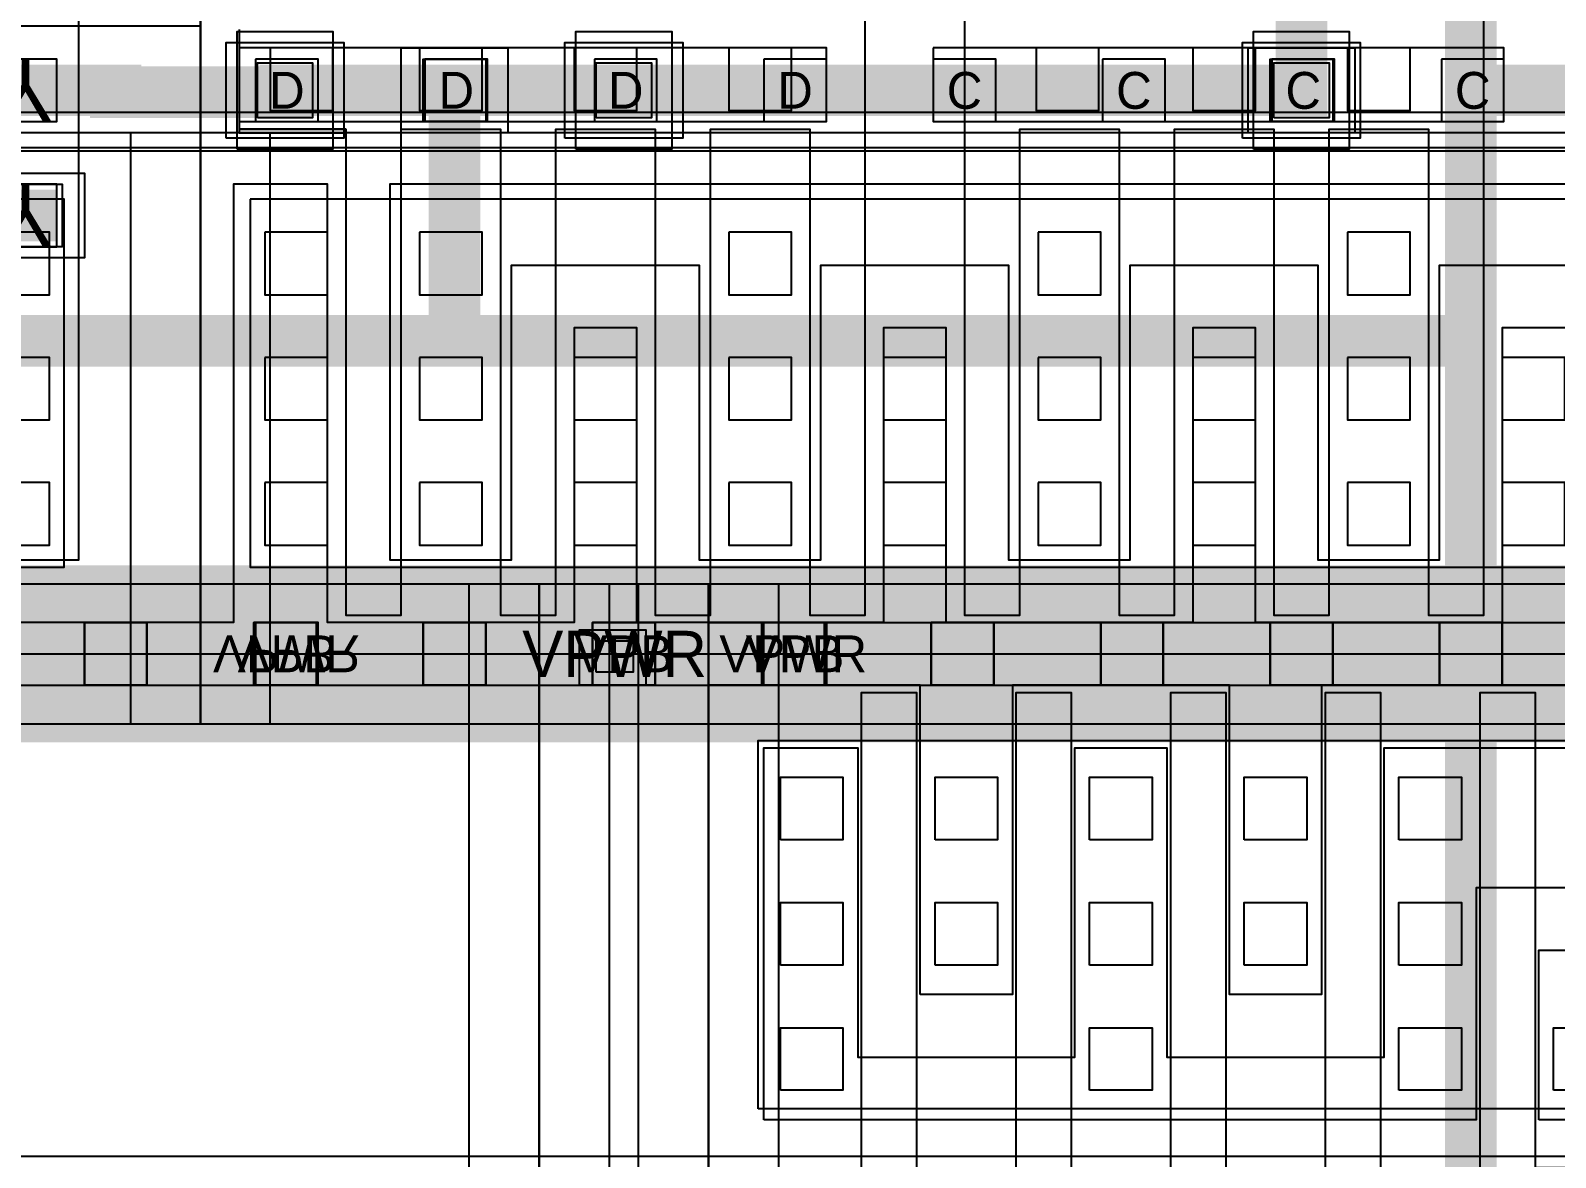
# Model space of a CAD drawing. Extents: x 0 to 50.5, y 0 to 99.5.
# Drawn here: x 34.039 to 38.18, y 47.593 to 50.653 of the extents above; entities that cross this region are included whole.
import ezdxf
from ezdxf.enums import TextEntityAlignment as Align

# ---------------------------------------------------------------- set-up
doc = ezdxf.new("R2010")
doc.units = 0
for name, color, linetype in [('L122D16', 13, 'CONTINUOUS'), ('L236D0', 12, 'CONTINUOUS'), ('L64D16', 14, 'CONTINUOUS'), ('L64D20', 26, 'CONTINUOUS'), ('L64D5', 19, 'CONTINUOUS'), ('L64D59', 18, 'CONTINUOUS'), ('L65D20', 22, 'CONTINUOUS'), ('L66D20', 16, 'CONTINUOUS'), ('L66D44', 21, 'CONTINUOUS'), ('L67D16', 29, 'CONTINUOUS'), ('L67D20', 8, 'CONTINUOUS'), ('L67D44', 9, 'CONTINUOUS'), ('L67D5', 17, 'CONTINUOUS'), ('L68D16', 15, 'CONTINUOUS'), ('L68D20', 6, 'CONTINUOUS'), ('L68D44', 7, 'CONTINUOUS'), ('L68D5', 20, 'CONTINUOUS'), ('L69D20', 4, 'CONTINUOUS'), ('L78D44', 24, 'CONTINUOUS'), ('L81D4', 28, 'CONTINUOUS'), ('L83D44', 30, 'CONTINUOUS'), ('L93D44', 25, 'CONTINUOUS'), ('L94D20', 27, 'CONTINUOUS'), ('L95D20', 23, 'CONTINUOUS')]:
    doc.layers.add(name, color=color, linetype=linetype)

# ---------------------------------------------------------------- blocks, each defined once
blk = doc.blocks.new('VIA_L1M1_PR_MR')
at = {"layer": 'L67D20'}
blk.add_lwpolyline([(-0.085, -0.085), (-0.085, 0.085), (0.085, 0.085), (0.085, -0.085)], close=True, dxfattribs=at)
at = {"layer": 'L67D44'}
blk.add_lwpolyline([(-0.085, -0.085), (-0.085, 0.085), (0.085, 0.085), (0.085, -0.085)], close=True, dxfattribs=at)
at = {"layer": 'L68D20'}
blk.add_lwpolyline([(-0.145, -0.115), (-0.145, 0.115), (0.145, 0.115), (0.145, -0.115)], close=True, dxfattribs=at)
blk = doc.blocks.new('VIA_M1M2_PR')
at = {"layer": 'L68D20'}
blk.add_lwpolyline([(-0.16, -0.13), (-0.16, 0.13), (0.16, 0.13), (0.16, -0.13)], close=True, dxfattribs=at)
at = {"layer": 'L68D44'}
blk.add_lwpolyline([(-0.075, -0.075), (-0.075, 0.075), (0.075, 0.075), (0.075, -0.075)], close=True, dxfattribs=at)
at = {"layer": 'L69D20'}
blk.add_lwpolyline([(-0.13, -0.16), (-0.13, 0.16), (0.13, 0.16), (0.13, -0.16)], close=True, dxfattribs=at)
blk = doc.blocks.new('sky130_fd_sc_hd__inv_1')
at = {"layer": 'L122D16'}
blk.add_lwpolyline([(0.145, -0.085), (0.145, 0.085), (0.315, 0.085), (0.315, -0.085)], close=True, dxfattribs=at)
blk.add_lwpolyline([(0.145, -0.085), (0.145, 0.085), (0.315, 0.085), (0.315, -0.085)], close=True, dxfattribs=at)
at = {"layer": 'L236D0'}
blk.add_lwpolyline([(0, 0), (0, 2.72), (1.38, 2.72), (1.38, 0)], close=True, dxfattribs=at)
at = {"layer": 'L64D16'}
blk.add_lwpolyline([(0.145, 2.635), (0.145, 2.805), (0.315, 2.805), (0.315, 2.635)], close=True, dxfattribs=at)
blk.add_lwpolyline([(0.145, 2.635), (0.145, 2.805), (0.315, 2.805), (0.315, 2.635)], close=True, dxfattribs=at)
at = {"layer": 'L64D20'}
blk.add_lwpolyline([(-0.19, 1.305), (-0.19, 2.91), (1.57, 2.91), (1.57, 1.305)], close=True, dxfattribs=at)
at = {"layer": 'L65D20'}
for points in [[(0.34, 1.485), (0.34, 2.485), (1.01, 2.485), (1.01, 1.485)], [(0.34, 0.235), (0.34, 0.885), (1.01, 0.885), (1.01, 0.235)]]:
    blk.add_lwpolyline(points, close=True, dxfattribs=at)
at = {"layer": 'L66D20'}
blk.add_lwpolyline([(0.6, 0.105), (0.6, 0.995), (0.32, 0.995), (0.32, 1.325), (0.6, 1.325), (0.6, 2.615), (0.75, 2.615), (0.75, 0.105)], close=True, dxfattribs=at)
at = {"layer": 'L66D44'}
for points in [[(0.38, 2.255), (0.38, 2.425), (0.55, 2.425), (0.55, 2.255)], [(0.8, 2.255), (0.8, 2.425), (0.97, 2.425), (0.97, 2.255)], [(0.38, 1.915), (0.38, 2.085), (0.55, 2.085), (0.55, 1.915)], [(0.8, 1.915), (0.8, 2.085), (0.97, 2.085), (0.97, 1.915)], [(0.38, 1.575), (0.38, 1.745), (0.55, 1.745), (0.55, 1.575)], [(0.8, 1.575), (0.8, 1.745), (0.97, 1.745), (0.97, 1.575)], [(0.4, 1.075), (0.4, 1.245), (0.57, 1.245), (0.57, 1.075)], [(0.38, 0.655), (0.38, 0.825), (0.55, 0.825), (0.55, 0.655)], [(0.8, 0.655), (0.8, 0.825), (0.97, 0.825), (0.97, 0.655)], [(0.38, 0.315), (0.38, 0.485), (0.55, 0.485), (0.55, 0.315)], [(0.8, 0.315), (0.8, 0.485), (0.97, 0.485), (0.97, 0.315)]]:
    blk.add_lwpolyline(points, close=True, dxfattribs=at)
at = {"layer": 'L67D16'}
for points in [[(0.82, 1.445), (0.82, 1.615), (0.99, 1.615), (0.99, 1.445)], [(0.36, 1.105), (0.36, 1.275), (0.53, 1.275), (0.53, 1.105)], [(0.82, 1.105), (0.82, 1.275), (0.99, 1.275), (0.99, 1.105)]]:
    blk.add_lwpolyline(points, close=True, dxfattribs=at)
at = {"layer": 'L67D20'}
for points in [[(0, 2.635), (0, 2.805), (1.38, 2.805), (1.38, 2.635)], [(0.34, 1.495), (0.34, 2.675), (0.55, 2.675), (0.55, 1.495)], [(0.72, 0.255), (0.72, 0.885), (0.82, 0.885), (0.82, 1.485), (0.72, 1.485), (0.72, 2.465), (1.05, 2.465), (1.05, 0.255)], [(0.32, 1.075), (0.32, 1.315), (0.65, 1.315), (0.65, 1.075)], [(0.32, 0.005), (0.32, 0.905), (0.55, 0.905), (0.55, 0.005)], [(0, -0.085), (0, 0.085), (1.38, 0.085), (1.38, -0.085)]]:
    blk.add_lwpolyline(points, close=True, dxfattribs=at)
at = {"layer": 'L67D44'}
for points in [[(0.145, 2.635), (0.145, 2.805), (0.315, 2.805), (0.315, 2.635)], [(0.605, 2.635), (0.605, 2.805), (0.775, 2.805), (0.775, 2.635)], [(1.065, 2.635), (1.065, 2.805), (1.235, 2.805), (1.235, 2.635)], [(0.145, -0.085), (0.145, 0.085), (0.315, 0.085), (0.315, -0.085)], [(0.605, -0.085), (0.605, 0.085), (0.775, 0.085), (0.775, -0.085)], [(1.065, -0.085), (1.065, 0.085), (1.235, 0.085), (1.235, -0.085)]]:
    blk.add_lwpolyline(points, close=True, dxfattribs=at)
at = {"layer": 'L68D16'}
for points in [[(0.145, 2.635), (0.145, 2.805), (0.315, 2.805), (0.315, 2.635)], [(0.145, 2.635), (0.145, 2.805), (0.315, 2.805), (0.315, 2.635)], [(0.145, -0.085), (0.145, 0.085), (0.315, 0.085), (0.315, -0.085)], [(0.145, -0.085), (0.145, 0.085), (0.315, 0.085), (0.315, -0.085)]]:
    blk.add_lwpolyline(points, close=True, dxfattribs=at)
at = {"layer": 'L68D20', "const_width": 0.48}
for points in [[(0, 2.72), (1.38, 2.72)], [(0, 0), (1.38, 0)]]:
    blk.add_lwpolyline(points, dxfattribs=at)
at = {"layer": 'L78D44'}
blk.add_lwpolyline([(0, 1.25), (0, 2.72), (1.38, 2.72), (1.38, 1.25)], close=True, dxfattribs=at)
at = {"layer": 'L81D4'}
blk.add_lwpolyline([(0, 0), (0, 2.72), (1.38, 2.72), (1.38, 0)], close=True, dxfattribs=at)
at = {"layer": 'L93D44'}
blk.add_lwpolyline([(0, -0.19), (0, 1.015), (1.38, 1.015), (1.38, -0.19)], close=True, dxfattribs=at)
at = {"layer": 'L94D20'}
blk.add_lwpolyline([(0, 1.355), (0, 2.91), (1.38, 2.91), (1.38, 1.355)], close=True, dxfattribs=at)
at = {"layer": 'L95D20'}
blk.add_lwpolyline([(0, 0.975), (0, 1.345), (1.38, 1.345), (1.38, 0.975)], close=True, dxfattribs=at)
at = {"layer": 'L64D5'}
blk.add_text('VPB', height=0.1, dxfattribs=at).set_placement((0.23, 2.72), align=Align.MIDDLE_CENTER)
at = {"layer": 'L64D59'}
blk.add_text('VNB', height=0.1, dxfattribs=at).set_placement((0.23, 0), align=Align.MIDDLE_CENTER)
at = {"layer": 'L67D5'}
for s, p in [('Y', (0.905, 1.53)), ('A', (0.445, 1.19)), ('Y', (0.905, 1.19))]:
    blk.add_text(s, height=0.17, dxfattribs=at).set_placement(p, align=Align.MIDDLE_CENTER)
at = {"layer": 'L68D5'}
for s, p in [('VPWR', (0.23, 2.72)), ('VGND', (0.23, 0))]:
    blk.add_text(s, height=0.1, dxfattribs=at).set_placement(p, align=Align.MIDDLE_CENTER)
at = {"layer": 'L83D44'}
blk.add_text('inv_1', height=0.1, rotation=90, dxfattribs=at).set_placement((0, 0))
blk = doc.blocks.new('sky130_fd_sc_hd__nand4_4')
at = {"layer": 'L236D0'}
blk.add_lwpolyline([(0, 0), (0, 2.72), (7.82, 2.72), (7.82, 0)], close=True, dxfattribs=at)
at = {"layer": 'L64D16'}
blk.add_lwpolyline([(0.15, 2.635), (0.15, 2.805), (0.32, 2.805), (0.32, 2.635)], close=True, dxfattribs=at)
at = {"layer": 'L64D20'}
blk.add_lwpolyline([(-0.19, 1.305), (-0.19, 2.91), (8.01, 2.91), (8.01, 1.305)], close=True, dxfattribs=at)
at = {"layer": 'L65D20'}
blk.add_lwpolyline([(0.135, 1.485), (0.135, 2.485), (7.685, 2.485), (7.685, 1.485)], close=True, dxfattribs=at)
at = {"layer": 'L66D20'}
for points in [[(0.105, 1.025), (0.105, 1.295), (0.395, 1.295), (0.395, 2.615), (0.545, 2.615), (0.545, 1.295), (0.815, 1.295), (0.815, 2.615), (0.965, 2.615), (0.965, 1.295), (1.235, 1.295), (1.235, 2.615), (1.385, 2.615), (1.385, 1.295), (1.655, 1.295), (1.655, 2.615), (1.805, 2.615), (1.805, 0.105)], [(2.075, 0.105), (2.075, 2.615), (2.225, 2.615), (2.225, 1.295), (2.495, 1.295), (2.495, 2.615), (2.645, 2.615), (2.645, 1.295), (2.915, 1.295), (2.915, 2.615), (3.065, 2.615), (3.065, 1.295), (3.335, 1.295), (3.335, 2.615), (3.485, 2.615), (3.485, 0.105)]]:
    blk.add_lwpolyline(points, dxfattribs=at)
blk.add_lwpolyline([(0.105, 1.295), (0.105, 1.305), (0.395, 1.305), (0.395, 1.295)], close=True, dxfattribs=at)
at = {"layer": 'L66D44'}
for points in [[(0.175, 2.255), (0.175, 2.425), (0.345, 2.425), (0.345, 2.255)], [(0.595, 2.255), (0.595, 2.425), (0.765, 2.425), (0.765, 2.255)], [(1.015, 2.255), (1.015, 2.425), (1.185, 2.425), (1.185, 2.255)], [(1.435, 2.255), (1.435, 2.425), (1.605, 2.425), (1.605, 2.255)], [(1.855, 2.255), (1.855, 2.425), (2.025, 2.425), (2.025, 2.255)], [(2.275, 2.255), (2.275, 2.425), (2.445, 2.425), (2.445, 2.255)], [(2.695, 2.255), (2.695, 2.425), (2.865, 2.425), (2.865, 2.255)], [(3.115, 2.255), (3.115, 2.425), (3.285, 2.425), (3.285, 2.255)], [(3.535, 2.255), (3.535, 2.425), (3.705, 2.425), (3.705, 2.255)], [(0.175, 1.915), (0.175, 2.085), (0.345, 2.085), (0.345, 1.915)], [(0.595, 1.915), (0.595, 2.085), (0.765, 2.085), (0.765, 1.915)], [(1.015, 1.915), (1.015, 2.085), (1.185, 2.085), (1.185, 1.915)], [(1.435, 1.915), (1.435, 2.085), (1.605, 2.085), (1.605, 1.915)], [(1.855, 1.915), (1.855, 2.085), (2.025, 2.085), (2.025, 1.915)], [(2.275, 1.915), (2.275, 2.085), (2.445, 2.085), (2.445, 1.915)], [(2.695, 1.915), (2.695, 2.085), (2.865, 2.085), (2.865, 1.915)], [(3.115, 1.915), (3.115, 2.085), (3.285, 2.085), (3.285, 1.915)], [(3.535, 1.915), (3.535, 2.085), (3.705, 2.085), (3.705, 1.915)], [(0.175, 1.575), (0.175, 1.745), (0.345, 1.745), (0.345, 1.575)], [(0.595, 1.575), (0.595, 1.745), (0.765, 1.745), (0.765, 1.575)], [(1.435, 1.575), (1.435, 1.745), (1.605, 1.745), (1.605, 1.575)], [(2.275, 1.575), (2.275, 1.745), (2.445, 1.745), (2.445, 1.575)], [(3.115, 1.575), (3.115, 1.745), (3.285, 1.745), (3.285, 1.575)], [(0.19, 1.075), (0.19, 1.245), (0.36, 1.245), (0.36, 1.075)], [(0.595, 1.075), (0.595, 1.245), (0.765, 1.245), (0.765, 1.075)], [(1.015, 1.075), (1.015, 1.245), (1.185, 1.245), (1.185, 1.075)], [(1.435, 1.075), (1.435, 1.245), (1.605, 1.245), (1.605, 1.075)], [(2.27, 1.075), (2.27, 1.245), (2.44, 1.245), (2.44, 1.075)], [(2.695, 1.075), (2.695, 1.245), (2.865, 1.245), (2.865, 1.075)], [(3.115, 1.075), (3.115, 1.245), (3.285, 1.245), (3.285, 1.075)]]:
    blk.add_lwpolyline(points, close=True, dxfattribs=at)
at = {"layer": 'L67D16'}
for points in [[(0.15, 1.105), (0.15, 1.275), (0.32, 1.275), (0.32, 1.105)], [(0.61, 1.105), (0.61, 1.275), (0.78, 1.275), (0.78, 1.105)], [(1.07, 1.105), (1.07, 1.275), (1.24, 1.275), (1.24, 1.105)], [(1.53, 1.105), (1.53, 1.275), (1.7, 1.275), (1.7, 1.105)], [(1.99, 1.105), (1.99, 1.275), (2.16, 1.275), (2.16, 1.105)], [(2.45, 1.105), (2.45, 1.275), (2.62, 1.275), (2.62, 1.105)], [(2.91, 1.105), (2.91, 1.275), (3.08, 1.275), (3.08, 1.105)], [(3.37, 1.105), (3.37, 1.275), (3.54, 1.275), (3.54, 1.105)]]:
    blk.add_lwpolyline(points, close=True, dxfattribs=at)
at = {"layer": 'L67D20'}
for points in [[(4.225, 1.835), (3.535, 1.835), (3.535, 2.635), (2.865, 2.635), (2.865, 1.835), (2.695, 1.835), (2.695, 2.635), (2.025, 2.635), (2.025, 1.835), (1.855, 1.835), (1.855, 2.635), (1.185, 2.635), (1.185, 1.835), (1.015, 1.835), (1.015, 2.635), (0.345, 2.635), (0.345, 1.445), (0.09, 1.445), (0.09, 2.635), (0, 2.635), (0, 2.805), (7.82, 2.805)], [(6.11, 1.445), (0.515, 1.445), (0.515, 2.465), (0.845, 2.465), (0.845, 1.665), (1.355, 1.665), (1.355, 2.465), (1.685, 2.465), (1.685, 1.665), (2.195, 1.665), (2.195, 2.465), (2.525, 2.465), (2.525, 1.665), (3.035, 1.665), (3.035, 2.465), (3.365, 2.465), (3.365, 1.665), (4.395, 1.665)]]:
    blk.add_lwpolyline(points, dxfattribs=at)
for points in [[(0.105, 1.075), (0.105, 1.275), (1.7, 1.275), (1.7, 1.075)], [(1.99, 1.075), (1.99, 1.275), (3.54, 1.275), (3.54, 1.075)]]:
    blk.add_lwpolyline(points, close=True, dxfattribs=at)
at = {"layer": 'L67D44'}
for points in [[(0.145, 2.635), (0.145, 2.805), (0.315, 2.805), (0.315, 2.635)], [(0.605, 2.635), (0.605, 2.805), (0.775, 2.805), (0.775, 2.635)], [(1.065, 2.635), (1.065, 2.805), (1.235, 2.805), (1.235, 2.635)], [(1.525, 2.635), (1.525, 2.805), (1.695, 2.805), (1.695, 2.635)], [(1.985, 2.635), (1.985, 2.805), (2.155, 2.805), (2.155, 2.635)], [(2.445, 2.635), (2.445, 2.805), (2.615, 2.805), (2.615, 2.635)], [(2.905, 2.635), (2.905, 2.805), (3.075, 2.805), (3.075, 2.635)], [(3.365, 2.635), (3.365, 2.805), (3.535, 2.805), (3.535, 2.635)]]:
    blk.add_lwpolyline(points, close=True, dxfattribs=at)
at = {"layer": 'L68D16'}
blk.add_lwpolyline([(0.15, 2.635), (0.15, 2.805), (0.32, 2.805), (0.32, 2.635)], close=True, dxfattribs=at)
at = {"layer": 'L68D20', "const_width": 0.48}
blk.add_lwpolyline([(0, 2.72), (7.82, 2.72)], dxfattribs=at)
at = {"layer": 'L78D44'}
blk.add_lwpolyline([(0, 1.25), (0, 2.72), (7.82, 2.72), (7.82, 1.25)], close=True, dxfattribs=at)
at = {"layer": 'L81D4'}
blk.add_lwpolyline([(0, 0), (0, 2.72), (7.82, 2.72), (7.82, 0)], close=True, dxfattribs=at)
at = {"layer": 'L94D20'}
blk.add_lwpolyline([(0, 1.355), (0, 2.91), (7.82, 2.91), (7.82, 1.355)], close=True, dxfattribs=at)
at = {"layer": 'L95D20'}
blk.add_lwpolyline([(0, 0.975), (0, 1.345), (7.82, 1.345), (7.82, 0.975)], close=True, dxfattribs=at)
at = {"layer": 'L64D5'}
blk.add_text('VPB', height=0.1, dxfattribs=at).set_placement((0.235, 2.72), align=Align.MIDDLE_CENTER)
at = {"layer": 'L67D5'}
for s, p in [('D', (0.235, 1.19)), ('D', (0.695, 1.19)), ('D', (1.155, 1.19)), ('D', (1.615, 1.19)), ('C', (2.075, 1.19)), ('C', (2.535, 1.19)), ('C', (2.995, 1.19)), ('C', (3.455, 1.19))]:
    blk.add_text(s, height=0.1, dxfattribs=at).set_placement(p, align=Align.MIDDLE_CENTER)
at = {"layer": 'L68D5'}
blk.add_text('VPWR', height=0.1, dxfattribs=at).set_placement((0.235, 2.72), align=Align.MIDDLE_CENTER)
blk = doc.blocks.new('sky130_fd_sc_hd__nor3_4')
at = {"layer": 'L236D0'}
blk.add_lwpolyline([(0, 0), (0, 2.72), (5.98, 2.72), (5.98, 0)], close=True, dxfattribs=at)
at = {"layer": 'L64D16'}
blk.add_lwpolyline([(0.15, 2.635), (0.15, 2.805), (0.32, 2.805), (0.32, 2.635)], close=True, dxfattribs=at)
at = {"layer": 'L64D20'}
blk.add_lwpolyline([(-0.19, 1.305), (-0.19, 2.91), (6.17, 2.91), (6.17, 1.305)], close=True, dxfattribs=at)
at = {"layer": 'L65D20'}
blk.add_lwpolyline([(0.135, 1.485), (0.135, 2.485), (5.445, 2.485), (5.445, 1.485)], close=True, dxfattribs=at)
at = {"layer": 'L66D20'}
for points in [[(0.415, 0.105), (0.415, 2.615), (0.565, 2.615), (0.565, 1.325)], [(0.835, 1.325), (0.835, 2.615), (0.985, 2.615), (0.985, 1.325)], [(1.255, 1.325), (1.255, 2.615), (1.405, 2.615), (1.405, 1.325)], [(1.675, 1.325), (1.675, 2.615), (1.825, 2.615), (1.825, 0.105)]]:
    blk.add_lwpolyline(points, dxfattribs=at)
blk.add_lwpolyline([(2.095, 0.105), (2.095, 2.615), (2.245, 2.615), (2.245, 1.325), (2.515, 1.325), (2.515, 2.615), (2.665, 2.615), (2.665, 1.325), (2.935, 1.325), (2.935, 2.615), (3.085, 2.615), (3.085, 0.105), (2.935, 0.105), (2.935, 0.995), (2.665, 0.995), (2.665, 0.105), (2.515, 0.105), (2.515, 0.995), (2.245, 0.995), (2.245, 0.105)], close=True, dxfattribs=at)
at = {"layer": 'L66D44'}
for points in [[(0.195, 2.215), (0.195, 2.385), (0.365, 2.385), (0.365, 2.215)], [(0.615, 2.215), (0.615, 2.385), (0.785, 2.385), (0.785, 2.215)], [(1.035, 2.215), (1.035, 2.385), (1.205, 2.385), (1.205, 2.215)], [(1.455, 2.215), (1.455, 2.385), (1.625, 2.385), (1.625, 2.215)], [(1.875, 2.215), (1.875, 2.385), (2.045, 2.385), (2.045, 2.215)], [(0.195, 1.875), (0.195, 2.045), (0.365, 2.045), (0.365, 1.875)], [(0.615, 1.875), (0.615, 2.045), (0.785, 2.045), (0.785, 1.875)], [(1.035, 1.875), (1.035, 2.045), (1.205, 2.045), (1.205, 1.875)], [(1.455, 1.875), (1.455, 2.045), (1.625, 2.045), (1.625, 1.875)], [(1.875, 1.875), (1.875, 2.045), (2.045, 2.045), (2.045, 1.875)], [(0.195, 1.535), (0.195, 1.705), (0.365, 1.705), (0.365, 1.535)], [(1.035, 1.535), (1.035, 1.705), (1.205, 1.705), (1.205, 1.535)], [(1.875, 1.535), (1.875, 1.705), (2.045, 1.705), (2.045, 1.535)], [(2.295, 1.535), (2.295, 1.705), (2.465, 1.705), (2.465, 1.535)]]:
    blk.add_lwpolyline(points, close=True, dxfattribs=at)
at = {"layer": 'L67D20'}
for points in [[(0.575, 1.795), (0.575, 2.635), (0, 2.635), (0, 2.805), (5.98, 2.805), (5.98, 2.635), (1.665, 2.635), (1.665, 1.795), (1.415, 1.795), (1.415, 2.635), (0.825, 2.635), (0.825, 1.795)], [(0.15, 1.455), (0.15, 2.465), (0.405, 2.465), (0.405, 1.625), (0.995, 1.625), (0.995, 2.465), (1.245, 2.465), (1.245, 1.625), (1.835, 1.625), (1.835, 2.465), (2.925, 2.465), (2.925, 1.795), (2.675, 1.795), (2.675, 2.085), (2.085, 2.085), (2.085, 1.455)], [(2.255, 1.455), (2.255, 1.915), (2.505, 1.915), (2.505, 1.625), (3.095, 1.625), (3.095, 2.465), (5.025, 2.465), (5.025, 2.135), (4.775, 2.135), (4.775, 2.295), (4.185, 2.295), (4.185, 2.135), (3.935, 2.135), (3.935, 2.295), (3.345, 2.295), (3.345, 1.455)]]:
    blk.add_lwpolyline(points, close=True, dxfattribs=at)
at = {"layer": 'L67D44'}
for points in [[(0.145, 2.635), (0.145, 2.805), (0.315, 2.805), (0.315, 2.635)], [(0.605, 2.635), (0.605, 2.805), (0.775, 2.805), (0.775, 2.635)], [(1.065, 2.635), (1.065, 2.805), (1.235, 2.805), (1.235, 2.635)], [(1.525, 2.635), (1.525, 2.805), (1.695, 2.805), (1.695, 2.635)], [(1.985, 2.635), (1.985, 2.805), (2.155, 2.805), (2.155, 2.635)]]:
    blk.add_lwpolyline(points, close=True, dxfattribs=at)
at = {"layer": 'L68D16'}
blk.add_lwpolyline([(0.15, 2.635), (0.15, 2.805), (0.32, 2.805), (0.32, 2.635)], close=True, dxfattribs=at)
at = {"layer": 'L68D20', "const_width": 0.48}
blk.add_lwpolyline([(0, 2.72), (5.98, 2.72)], dxfattribs=at)
at = {"layer": 'L78D44'}
blk.add_lwpolyline([(0, 1.25), (0, 2.72), (5.98, 2.72), (5.98, 1.25)], close=True, dxfattribs=at)
at = {"layer": 'L81D4'}
blk.add_lwpolyline([(0, 0), (0, 2.72), (5.98, 2.72), (5.98, 0)], close=True, dxfattribs=at)
at = {"layer": 'L94D20'}
blk.add_lwpolyline([(0, 1.355), (0, 2.91), (5.98, 2.91), (5.98, 1.355)], close=True, dxfattribs=at)
at = {"layer": 'L64D5'}
blk.add_text('VPB', height=0.1, dxfattribs=at).set_placement((0.235, 2.72), align=Align.MIDDLE_CENTER)
at = {"layer": 'L68D5'}
blk.add_text('VPWR', height=0.1, dxfattribs=at).set_placement((0.23, 2.72), align=Align.MIDDLE_CENTER)
blk = doc.blocks.new('sky130_fd_sc_hd__fill_4')
at = {"layer": 'L122D16'}
blk.add_lwpolyline([(0.175, -0.06), (0.175, 0.06), (0.285, 0.06), (0.285, -0.06)], close=True, dxfattribs=at)
at = {"layer": 'L64D16'}
blk.add_lwpolyline([(0.175, 2.65), (0.175, 2.78), (0.3, 2.78), (0.3, 2.65)], close=True, dxfattribs=at)
at = {"layer": 'L64D20'}
blk.add_lwpolyline([(-0.19, 1.305), (-0.19, 2.91), (2.03, 2.91), (2.03, 1.305)], close=True, dxfattribs=at)
at = {"layer": 'L67D20', "const_width": 0.17}
for points in [[(0, 2.72), (1.84, 2.72)], [(0, 0), (1.84, 0)]]:
    blk.add_lwpolyline(points, dxfattribs=at)
at = {"layer": 'L67D44'}
for points in [[(0.145, 2.635), (0.145, 2.805), (0.315, 2.805), (0.315, 2.635)], [(0.605, 2.635), (0.605, 2.805), (0.775, 2.805), (0.775, 2.635)], [(1.065, 2.635), (1.065, 2.805), (1.235, 2.805), (1.235, 2.635)], [(1.525, 2.635), (1.525, 2.805), (1.695, 2.805), (1.695, 2.635)], [(0.145, -0.085), (0.145, 0.085), (0.315, 0.085), (0.315, -0.085)], [(0.605, -0.085), (0.605, 0.085), (0.775, 0.085), (0.775, -0.085)], [(1.065, -0.085), (1.065, 0.085), (1.235, 0.085), (1.235, -0.085)], [(1.525, -0.085), (1.525, 0.085), (1.695, 0.085), (1.695, -0.085)]]:
    blk.add_lwpolyline(points, close=True, dxfattribs=at)
at = {"layer": 'L68D16'}
for points in [[(0.17, 2.675), (0.17, 2.76), (0.27, 2.76), (0.27, 2.675)], [(0.17, -0.05), (0.17, 0.045), (0.285, 0.045), (0.285, -0.05)]]:
    blk.add_lwpolyline(points, close=True, dxfattribs=at)
at = {"layer": 'L68D20', "const_width": 0.48}
for points in [[(0, 2.72), (1.84, 2.72)], [(0, 0), (1.84, 0)]]:
    blk.add_lwpolyline(points, dxfattribs=at)
at = {"layer": 'L78D44'}
blk.add_lwpolyline([(0, 1.25), (0, 2.72), (1.84, 2.72), (1.84, 1.25)], close=True, dxfattribs=at)
at = {"layer": 'L81D4'}
blk.add_lwpolyline([(0, 0), (0, 2.72), (1.84, 2.72), (1.84, 0)], close=True, dxfattribs=at)
at = {"layer": 'L93D44'}
blk.add_lwpolyline([(0, -0.19), (0, 1.015), (1.84, 1.015), (1.84, -0.19)], close=True, dxfattribs=at)
at = {"layer": 'L94D20'}
blk.add_lwpolyline([(0, 1.355), (0, 2.91), (1.84, 2.91), (1.84, 1.355)], close=True, dxfattribs=at)
at = {"layer": 'L64D5'}
blk.add_text('VPB', height=0.1, dxfattribs=at).set_placement((0.23, 2.72), align=Align.MIDDLE_CENTER)
at = {"layer": 'L64D59'}
blk.add_text('VNB', height=0.1, dxfattribs=at).set_placement((0.23, 0), align=Align.MIDDLE_CENTER)
at = {"layer": 'L68D5'}
for s, p in [('VPWR', (0.23, 2.72)), ('VGND', (0.23, 0))]:
    blk.add_text(s, height=0.1, dxfattribs=at).set_placement(p, align=Align.MIDDLE_CENTER)
at = {"layer": 'L83D44'}
blk.add_text('fill_4', height=0.1, rotation=90, dxfattribs=at).set_placement((0, 0))
blk = doc.blocks.new('sky130_fd_sc_hd__fill_1')
at = {"layer": 'L122D16'}
blk.add_lwpolyline([(0.14, -0.055), (0.14, 0.055), (0.26, 0.055), (0.26, -0.055)], close=True, dxfattribs=at)
at = {"layer": 'L64D16'}
blk.add_lwpolyline([(0.155, 2.67), (0.155, 2.755), (0.255, 2.755), (0.255, 2.67)], close=True, dxfattribs=at)
at = {"layer": 'L64D20'}
blk.add_lwpolyline([(-0.19, 1.305), (-0.19, 2.91), (0.65, 2.91), (0.65, 1.305)], close=True, dxfattribs=at)
at = {"layer": 'L67D20', "const_width": 0.17}
for points in [[(0, 2.72), (0.46, 2.72)], [(0, 0), (0.46, 0)]]:
    blk.add_lwpolyline(points, dxfattribs=at)
at = {"layer": 'L67D44'}
for points in [[(0.145, 2.635), (0.145, 2.805), (0.315, 2.805), (0.315, 2.635)], [(0.145, -0.085), (0.145, 0.085), (0.315, 0.085), (0.315, -0.085)]]:
    blk.add_lwpolyline(points, close=True, dxfattribs=at)
at = {"layer": 'L68D16'}
for points in [[(0.11, 2.635), (0.11, 2.785), (0.29, 2.785), (0.29, 2.635)], [(0.11, -0.065), (0.11, 0.08), (0.29, 0.08), (0.29, -0.065)]]:
    blk.add_lwpolyline(points, close=True, dxfattribs=at)
at = {"layer": 'L68D20', "const_width": 0.48}
for points in [[(0, 2.72), (0.46, 2.72)], [(0, 0), (0.46, 0)]]:
    blk.add_lwpolyline(points, dxfattribs=at)
at = {"layer": 'L78D44'}
blk.add_lwpolyline([(0, 1.25), (0, 2.72), (0.46, 2.72), (0.46, 1.25)], close=True, dxfattribs=at)
at = {"layer": 'L81D4'}
blk.add_lwpolyline([(0, 0), (0, 2.72), (0.46, 2.72), (0.46, 0)], close=True, dxfattribs=at)
at = {"layer": 'L93D44'}
blk.add_lwpolyline([(0, -0.19), (0, 1.015), (0.46, 1.015), (0.46, -0.19)], close=True, dxfattribs=at)
at = {"layer": 'L94D20'}
blk.add_lwpolyline([(0, 1.355), (0, 2.91), (0.46, 2.91), (0.46, 1.355)], close=True, dxfattribs=at)
at = {"layer": 'L64D5'}
blk.add_text('VPB', height=0.1, dxfattribs=at).set_placement((0.23, 2.72), align=Align.MIDDLE_CENTER)
at = {"layer": 'L64D59'}
blk.add_text('VNB', height=0.1, dxfattribs=at).set_placement((0.23, 0), align=Align.MIDDLE_CENTER)
at = {"layer": 'L68D5'}
for s, p in [('VPWR', (0.205, 2.72)), ('VGND', (0.205, 0))]:
    blk.add_text(s, height=0.125, dxfattribs=at).set_placement(p, align=Align.MIDDLE_CENTER)
at = {"layer": 'L83D44'}
blk.add_text('fill_1', height=0.1, rotation=90, dxfattribs=at).set_placement((0, 0))

msp = doc.modelspace()

# ---------------------------------------------------------------- linework, layer by layer
at = {"layer": 'L68D20'}
for points, const_width in [([(34.27, 50.415), (34.27, 50.56)], 0.14), ([(34.73, 50.415), (34.73, 50.56)], 0.14), ([(35.19, 49.74), (35.19, 50.56)], 0.14), ([(37.95, 49.74), (37.95, 50.56)], 0.14), ([(33.535, 50.49), (34.34, 50.49)], 0.14), ([(34.2, 50.485), (34.8, 50.485)], 0.14), ([(35.58, 50.49), (37.56, 50.49)], 0.14), ([(37.88, 50.49), (38.94, 50.49)], 0.14), ([(32.36, 50.15), (34.11, 50.15)], 0.14), ([(31.9, 49.81), (38.02, 49.81)], 0.14), ([(1.38, 48.96), (49.22, 48.96)], 0.48)]:
    msp.add_lwpolyline(points, dxfattribs=dict(at, const_width=const_width))
at = {"layer": 'L69D20', "const_width": 0.14}
for points in [[(37.95, 47.36), (37.95, 58.38)], [(37.49, 50.42), (37.49, 53.28)], [(34.66, 50.49), (35.72, 50.49)]]:
    msp.add_lwpolyline(points, dxfattribs=at)

# ---------------------------------------------------------------- block references
at = {"yscale": -1}
for name, p in [('sky130_fd_sc_hd__inv_1', (33.12, 51.68)), ('sky130_fd_sc_hd__nand4_4', (34.5, 51.68))]:
    msp.add_blockref(name, p, dxfattribs=at)
for name, p in [('VIA_M1M2_PR', (34.73, 50.49)), ('VIA_M1M2_PR', (35.65, 50.49)), ('VIA_M1M2_PR', (37.49, 50.49)), ('VIA_L1M1_PR_MR', (35.19, 50.49)), ('VIA_L1M1_PR_MR', (37.49, 50.49)), ('VIA_L1M1_PR_MR', (34.04, 50.15)), ('sky130_fd_sc_hd__fill_4', (33.58, 46.24)), ('sky130_fd_sc_hd__fill_1', (35.42, 46.24)), ('sky130_fd_sc_hd__nor3_4', (35.88, 46.24))]:
    msp.add_blockref(name, p)

doc.saveas('drawing.dxf')
